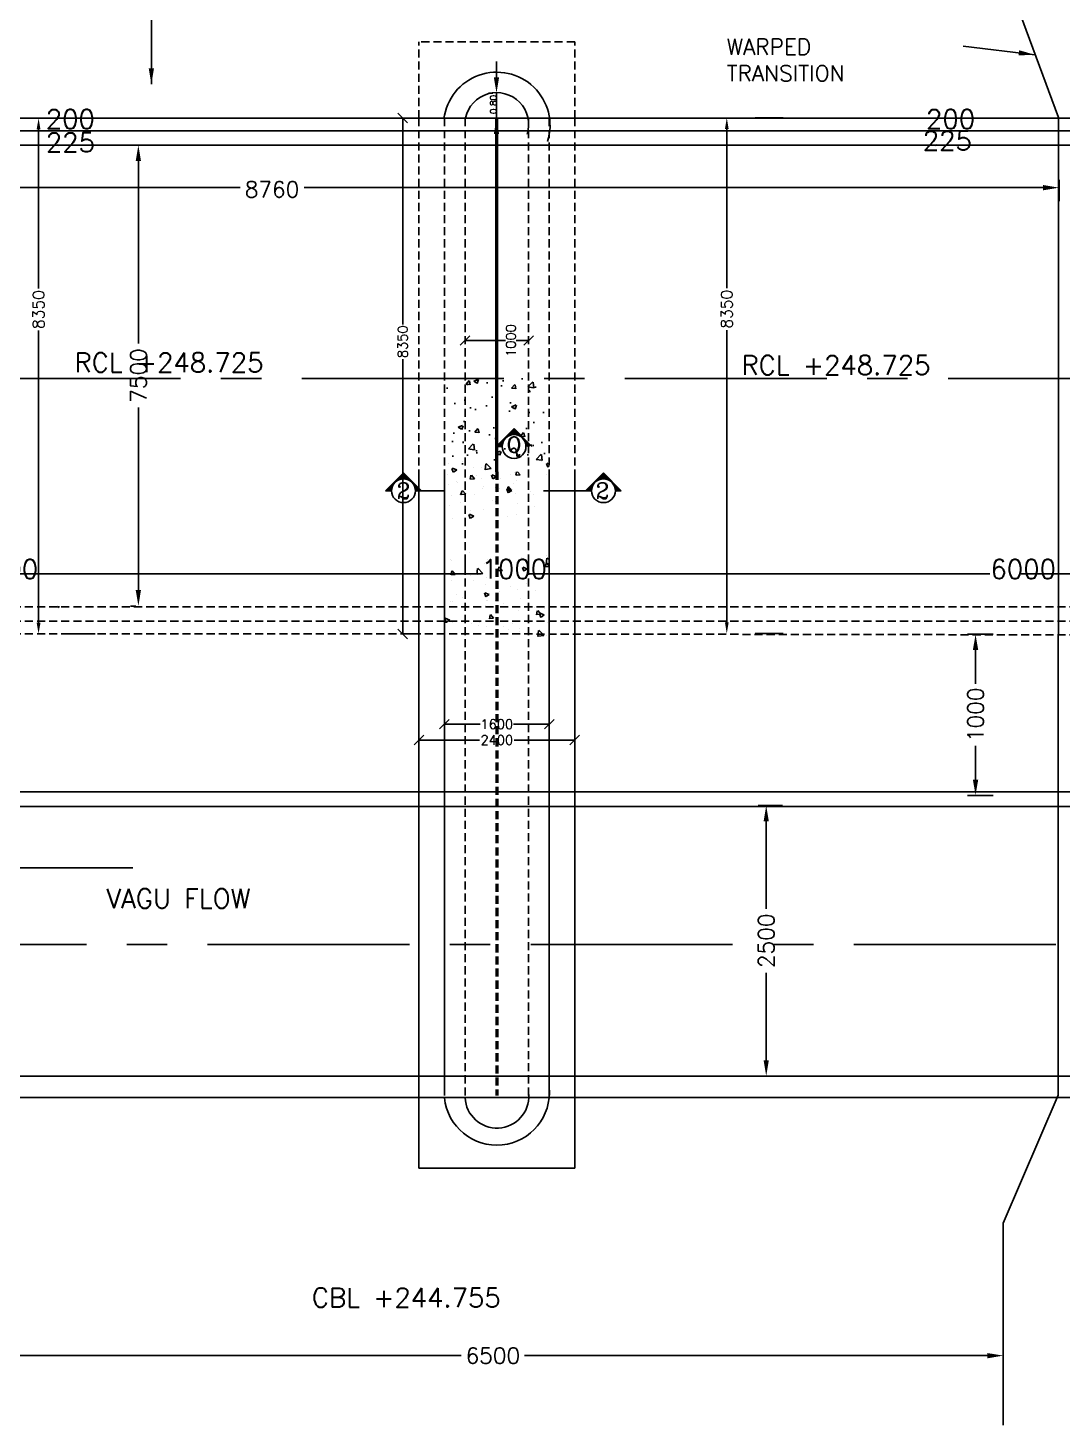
# Model space of a CAD drawing. Header units: inches. Extents: x 51525 to 54746, y 80446 to 81529.
# Drawn here: x 51670 to 51832.6, y 81108.4 to 81328 of the extents above; entities that cross this region are included whole.
import ezdxf
from ezdxf.enums import TextEntityAlignment as Align

# ---------------------------------------------------------------- set-up
doc = ezdxf.new("R2010")
doc.units = ezdxf.units.IN
doc.header["$MEASUREMENT"] = 0
doc.linetypes.add('CENTER', pattern=[50.8, 31.75, -6.35, 6.35, -6.35])
doc.linetypes.add('DASHED2', pattern=[9.525, 6.35, -3.175])
doc.layers.add('CENTER LINE', color=1, linetype='CENTER')
doc.layers.add('text', color=6, linetype='Continuous')
doc.styles.add('RC', font='romanc.shx')
doc.styles.add('rs', font='romans.shx')
doc.styles.get("Standard").update_dxf_attribs({"font": 'romans.shx'})
doc.dimstyles.new('ISO-25', dxfattribs={"dimtxt": 2.5, "dimasz": 2.5, "dimexe": 1.25, "dimexo": 0.625, "dimtad": 1, "dimtxsty": 'Standard', "dimcen": 2.5, "dimadec": 0, "dimazin": 0, "dimtfac": 1, "dimtmove": 0, "dimatfit": 3, "dimfxl": 1, "dimarcsym": 0})
doc.dimstyles.get("Standard").update_dxf_attribs({"dimtxt": 1.5, "dimasz": 1.5, "dimexe": 0.18, "dimexo": 0.0625, "dimgap": 0.09, "dimtad": 0, "dimdec": 0, "dimlfac": 100, "dimzin": 0, "dimdsep": 46, "dimtxsty": 'Standard', "dimblk": 'OBLIQUE', "dimcen": 0.09, "dimadec": 0, "dimazin": 0, "dimtfac": 1, "dimtdec": 0, "dimtofl": 0, "dimtmove": 0, "dimatfit": 3, "dimfxl": 1, "dimtolj": 1, "dimtzin": 0, "dimarcsym": 0})
doc.dimstyles.new('STANDARD$0', dxfattribs={"dimscale": 88.888889, "dimtxt": 0.02, "dimasz": 0.02, "dimexe": 0.05, "dimexo": 0.1, "dimgap": 0.002, "dimtad": 2, "dimdec": 0, "dimzin": 1, "dimdsep": 46, "dimtxsty": 'Standard', "dimcen": 0.09, "dimadec": 0, "dimazin": 0, "dimtfac": 1, "dimtdec": 4, "dimtofl": 0, "dimtmove": 0, "dimatfit": 3, "dimfxl": 1, "dimtolj": 1, "dimtzin": 1, "dimarcsym": 0})

# ---------------------------------------------------------------- blocks, each defined once
blk = doc.blocks.new('_Oblique')
at = {"color": 0, "linetype": 'ByBlock', "lineweight": -2}
blk.add_line((-0.5, -0.5), (0.5, 0.5), dxfattribs=at)
blk = doc.blocks.new('*D262')
at = {"color": 0, "lineweight": -2, "transparency": 16777216}
for p, q in [((51738.7, 81278.95), (51738.7, 81279.07)), ((51748.7, 81278.95), (51748.7, 81279.07)), ((51738.7, 81278.89), (51745.08, 81278.89)), ((51748.7, 81278.89), (51746.76, 81278.89))]:
    blk.add_line(p, q, dxfattribs=at)
at = {"color": 0, "lineweight": -2, "transparency": 16777216, "xscale": 1.5, "yscale": 1.5, "zscale": 1.5, "rotation": 180}
blk.add_blockref('_Oblique', (51738.7, 81278.89), dxfattribs=at)
at = {"color": 0, "lineweight": -2, "transparency": 16777216, "xscale": 1.5, "yscale": 1.5, "zscale": 1.5}
blk.add_blockref('_Oblique', (51748.7, 81278.89), dxfattribs=at)
at = {"color": 0, "transparency": 16777216, "insert": (51745.92, 81278.89), "char_height": 1.5, "attachment_point": 5, "rotation": 90}
blk.add_mtext('\\A1;1000', dxfattribs=at)
blk = doc.blocks.new('*D251')
at = {"color": 0, "lineweight": -2, "transparency": 16777216}
for p, q in [((51779.85, 81312.14), (51779.85, 81287.13)), ((51788.74, 81313.92), (51784.3, 81313.92)), ((51779.85, 81234.59), (51779.85, 81280.51)), ((51788.74, 81232.81), (51784.3, 81232.81))]:
    blk.add_line(p, q, dxfattribs=at)
at = {"color": 0, "transparency": 16777216}
for points in [[(51779.56, 81312.14), (51780.15, 81312.14), (51779.85, 81313.92)], [(51779.56, 81234.59), (51780.15, 81234.59), (51779.85, 81232.81)]]:
    blk.add_solid(points, dxfattribs=at)
at = {"color": 0, "transparency": 16777216, "insert": (51779.85, 81283.82), "char_height": 1.778, "attachment_point": 5, "rotation": 90}
blk.add_mtext('\\A1;8350', dxfattribs=at)
blk = doc.blocks.new('*D252')
at = {"color": 0, "lineweight": -2, "transparency": 16777216}
for p, q in [((51735.45, 81219.56), (51735.45, 81218.39)), ((51735.45, 81218.57), (51741.08, 81218.57)), ((51751.95, 81218.57), (51746.33, 81218.57)), ((51751.95, 81219.56), (51751.95, 81218.39))]:
    blk.add_line(p, q, dxfattribs=at)
at = {"color": 0, "lineweight": -2, "transparency": 16777216, "xscale": 1.5, "yscale": 1.5, "zscale": 1.5, "rotation": 180}
blk.add_blockref('_Oblique', (51735.45, 81218.57), dxfattribs=at)
at = {"color": 0, "lineweight": -2, "transparency": 16777216, "xscale": 1.5, "yscale": 1.5, "zscale": 1.5}
blk.add_blockref('_Oblique', (51751.95, 81218.57), dxfattribs=at)
at = {"color": 0, "transparency": 16777216, "insert": (51743.7, 81218.57), "char_height": 1.5, "attachment_point": 5}
blk.add_mtext('\\A1;1600', dxfattribs=at)
blk = doc.blocks.new('*D253')
at = {"color": 0, "lineweight": -2, "transparency": 16777216}
for p, q in [((51731.45, 81217.73), (51731.45, 81215.9)), ((51755.95, 81217.73), (51755.95, 81215.9)), ((51731.45, 81216.08), (51740.97, 81216.08)), ((51755.95, 81216.08), (51746.44, 81216.08))]:
    blk.add_line(p, q, dxfattribs=at)
at = {"color": 0, "lineweight": -2, "transparency": 16777216, "xscale": 1.5, "yscale": 1.5, "zscale": 1.5, "rotation": 180}
blk.add_blockref('_Oblique', (51731.45, 81216.08), dxfattribs=at)
at = {"color": 0, "lineweight": -2, "transparency": 16777216, "xscale": 1.5, "yscale": 1.5, "zscale": 1.5}
blk.add_blockref('_Oblique', (51755.95, 81216.08), dxfattribs=at)
at = {"color": 0, "transparency": 16777216, "insert": (51743.7, 81216.08), "char_height": 1.5, "attachment_point": 5}
blk.add_mtext('\\A1;2400', dxfattribs=at)
blk = doc.blocks.new('*D254')
at = {"color": 0, "lineweight": -2, "transparency": 16777216}
for p, q in [((51727.53, 81313.87), (51729.09, 81313.87)), ((51728.91, 81313.87), (51728.91, 81281.43)), ((51728.91, 81232.76), (51728.91, 81275.97)), ((51730.38, 81232.76), (51728.73, 81232.76))]:
    blk.add_line(p, q, dxfattribs=at)
at = {"color": 0, "lineweight": -2, "transparency": 16777216, "xscale": 1.5, "yscale": 1.5, "zscale": 1.5}
for p, rotation in [((51728.91, 81313.87), 90), ((51728.91, 81232.76), 270)]:
    blk.add_blockref('_Oblique', p, dxfattribs=dict(at, rotation=rotation))
at = {"color": 0, "transparency": 16777216, "insert": (51728.91, 81278.7), "char_height": 1.5, "attachment_point": 5, "rotation": 90}
blk.add_mtext('\\A1;8350', dxfattribs=at)
blk = doc.blocks.new('*D261')
at = {"color": 0, "lineweight": -2, "transparency": 16777216}
for p, q in [((51671.66, 81312.09), (51671.66, 81287.07)), ((51680.55, 81313.87), (51676.1, 81313.87)), ((51671.66, 81234.54), (51671.66, 81280.45)), ((51680.55, 81232.76), (51676.1, 81232.76))]:
    blk.add_line(p, q, dxfattribs=at)
at = {"color": 0, "transparency": 16777216}
for points in [[(51671.36, 81312.09), (51671.96, 81312.09), (51671.66, 81313.87)], [(51671.36, 81234.54), (51671.96, 81234.54), (51671.66, 81232.76)]]:
    blk.add_solid(points, dxfattribs=at)
at = {"color": 0, "transparency": 16777216, "insert": (51671.66, 81283.76), "char_height": 1.778, "attachment_point": 5, "rotation": 90}
blk.add_mtext('\\A1;8350', dxfattribs=at)
blk = doc.blocks.new('*D276')
at = {"color": 0, "lineweight": -2, "transparency": 16777216}
for p, q in [((51652.87, 81300.8), (51652.87, 81304.18)), ((51832.08, 81300.8), (51832.08, 81304.18)), ((51655.37, 81302.93), (51703.33, 81302.93)), ((51829.58, 81302.93), (51713.39, 81302.93))]:
    blk.add_line(p, q, dxfattribs=at)
at = {"color": 0, "transparency": 16777216}
for points in [[(51655.37, 81303.35), (51655.37, 81302.51), (51652.87, 81302.93)], [(51829.58, 81303.35), (51829.58, 81302.51), (51832.08, 81302.93)]]:
    blk.add_solid(points, dxfattribs=at)
at = {"color": 0, "transparency": 16777216, "insert": (51708.36, 81302.65), "char_height": 2.5, "attachment_point": 5}
blk.add_mtext('8760', dxfattribs=at)
blk = doc.blocks.new('*D284')
at = {"color": 0, "lineweight": -2, "transparency": 16777216}
for p, q in [((51662.85, 81119.6), (51662.85, 81118.03)), ((51665.35, 81119.28), (51738.11, 81119.28)), ((51820.81, 81119.28), (51748.05, 81119.28)), ((51823.31, 81119.6), (51823.31, 81118.03))]:
    blk.add_line(p, q, dxfattribs=at)
at = {"color": 0, "transparency": 16777216}
for points in [[(51665.35, 81119.69), (51665.35, 81118.86), (51662.85, 81119.28)], [(51820.81, 81119.69), (51820.81, 81118.86), (51823.31, 81119.28)]]:
    blk.add_solid(points, dxfattribs=at)
at = {"color": 0, "transparency": 16777216, "insert": (51743.08, 81119.28), "char_height": 2.5, "attachment_point": 5}
blk.add_mtext('6500', dxfattribs=at)
blk = doc.blocks.new('*D285')
at = {"color": 0, "lineweight": -2, "transparency": 16777216}
for p, q in [((51821.72, 81232.71), (51817.71, 81232.71)), ((51818.96, 81230.21), (51818.96, 81224.89)), ((51818.96, 81209.87), (51818.96, 81215.19)), ((51821.72, 81207.37), (51817.71, 81207.37))]:
    blk.add_line(p, q, dxfattribs=at)
at = {"color": 0, "transparency": 16777216}
for points in [[(51818.54, 81230.21), (51819.38, 81230.21), (51818.96, 81232.71)], [(51818.54, 81209.87), (51819.38, 81209.87), (51818.96, 81207.37)]]:
    blk.add_solid(points, dxfattribs=at)
at = {"color": 0, "transparency": 16777216, "insert": (51818.96, 81220.04), "char_height": 2.5, "attachment_point": 5, "rotation": 90}
blk.add_mtext('1000', dxfattribs=at)
blk = doc.blocks.new('*D294')
at = {"color": 0, "lineweight": -2, "transparency": 16777216}
for p, q in [((51788.62, 81205.77), (51784.8, 81205.77)), ((51786.05, 81203.27), (51786.05, 81189.54)), ((51786.05, 81165.74), (51786.05, 81179.48)), ((51788.62, 81163.24), (51784.8, 81163.24))]:
    blk.add_line(p, q, dxfattribs=at)
at = {"color": 0, "transparency": 16777216}
for points in [[(51785.64, 81203.27), (51786.47, 81203.27), (51786.05, 81205.77)], [(51785.64, 81165.74), (51786.47, 81165.74), (51786.05, 81163.24)]]:
    blk.add_solid(points, dxfattribs=at)
at = {"color": 0, "transparency": 16777216, "insert": (51786.05, 81184.51), "char_height": 2.5, "attachment_point": 5, "rotation": 90}
blk.add_mtext('2500', dxfattribs=at)
blk = doc.blocks.new('*D329')
at = {"color": 0, "lineweight": -2, "transparency": 16777216}
for p, q in [((51686.94, 81309.62), (51686.1, 81309.62)), ((51687.35, 81307.12), (51687.35, 81278.42)), ((51687.35, 81239.65), (51687.35, 81268.36)), ((51686.94, 81237.15), (51686.1, 81237.15))]:
    blk.add_line(p, q, dxfattribs=at)
at = {"color": 0, "transparency": 16777216}
for points in [[(51686.93, 81307.12), (51687.76, 81307.12), (51687.35, 81309.62)], [(51686.93, 81239.65), (51687.76, 81239.65), (51687.35, 81237.15)]]:
    blk.add_solid(points, dxfattribs=at)
at = {"color": 0, "transparency": 16777216, "insert": (51687.35, 81273.39), "char_height": 2.5, "attachment_point": 5, "rotation": 90}
blk.add_mtext('7500', dxfattribs=at)
blk = doc.blocks.new('*D337')
at = {"color": 0, "lineweight": -2, "transparency": 16777216}
for p, q in [((51743.65, 81320.29), (51743.65, 81322.79)), ((51743.08, 81317.79), (51742.4, 81317.79)), ((51743.65, 81313.87), (51743.65, 81317.79)), ((51743.08, 81313.87), (51742.4, 81313.87)), ((51743.65, 81311.37), (51743.65, 81308.87))]:
    blk.add_line(p, q, dxfattribs=at)
at = {"color": 0, "transparency": 16777216}
for points in [[(51743.23, 81320.29), (51744.06, 81320.29), (51743.65, 81317.79)], [(51743.23, 81311.37), (51744.06, 81311.37), (51743.65, 81313.87)]]:
    blk.add_solid(points, dxfattribs=at)
at = {"color": 0, "transparency": 16777216, "insert": (51743.17, 81316), "char_height": 1, "attachment_point": 5, "rotation": 90}
blk.add_mtext('0.80', dxfattribs=at)

msp = doc.modelspace()

# ---------------------------------------------------------------- hatches: boundary and pattern name
h = msp.add_hatch()
h.set_pattern_fill('AR-CONC', color=256, style=0)
h.set_pattern_definition([(50, (0.172, 4.2135), (7.17260183, -0.62752135), [0.75, -8.25]), (355, (0.172, 4.2135), (-1.38751334, 7.52192134), [0.6, -6.6]), (100.4514, (0.77, 4.161), (5.7850938, 6.8943954), [0.6374019, -7.0114211]), (46.1842, (0.172, 6.2135), (10.6724105, -1.65519014), [1.125, -12.375]), (96.6356, (1.062, 6.076), (9.346627, 9.7411787), [0.9561029, -10.51713]), (351.1842, (0.172, 6.214), (9.3466195, 9.741186), [0.9, -9.9]), (21, (1.172, 5.7135), (5.96907052, -4.0261889), [0.75, -8.25]), (326, (1.172, 5.7135), (2.4331533, 7.25150045), [0.6, -6.6]), (71.4514, (1.67, 5.378), (8.4022263, 3.22530497), [0.6374019, -7.0114211]), (37.5, (0.1723, 4.2135), (0.12159855, 3.32893854), [0, -6.52, 0, -6.7, 0, -6.625]), (7.5, (0.1723, 4.2135), (2.63069537, 3.94411712), [0, -3.82, 0, -6.37, 0, -2.525]), (327.5, (-2.0577, 4.2135), (5.33822436, -0.22554872), [0, -2.5, 0, -7.8, 0, -10.35]), (317.5, (-3.0577, 4.2135), (5.8318617, 1.00104982), [0, -3.25, 0, -5.18, 0, -7.35])])
h.paths.add_polyline_path([(51735.453, 81272.936), (51751.953, 81272.936), (51751.953, 81259.474), (51735.453, 81259.474)])

# ---------------------------------------------------------------- linework, layer by layer
for p, q in [((51831.982, 81313.941), (51823.294, 81337.517)), ((51831.982, 81313.941), (51831.982, 81232.691)), ((51831.954, 81232.617), (51831.954, 81160.248)), ((51609.632, 81207.926), (51868.903, 81207.926)), ((51900.858, 81205.649), (51570.551, 81205.649)), ((51844.037, 81163.213), (51603.045, 81163.213)), ((51646.337, 81159.858), (51841.037, 81159.858)), ((51831.954, 81160.248), (51823.294, 81140.087)), ((51823.294, 81140.087), (51823.294, 81108.365))]:
    msp.add_line(p, q)
at = {"color": 0, "linetype": 'DASHED2', "ltscale": 0.2}
for p, q in [((51731.453, 81313.865), (51731.453, 81325.865)), ((51731.453, 81313.865), (51731.453, 81325.865)), ((51755.953, 81325.865), (51731.453, 81325.865)), ((51755.953, 81313.865), (51755.953, 81325.865)), ((51731.453, 81313.865), (51731.453, 81258.257)), ((51735.453, 81313.865), (51735.453, 81258.257)), ((51738.703, 81313.865), (51738.703, 81258.257)), ((51748.703, 81313.865), (51748.703, 81258.257)), ((51751.953, 81313.865), (51751.953, 81258.257)), ((51755.953, 81313.865), (51755.953, 81258.257)), ((51738.703, 81160.184), (51738.703, 81258.257)), ((51748.703, 81160.184), (51748.703, 81258.257)), ((51623.787, 81237.009), (51743.687, 81237.009)), ((51863.587, 81237.009), (51743.687, 81237.009)), ((51623.787, 81234.759), (51743.687, 81234.759)), ((51863.587, 81234.759), (51743.687, 81234.759)), ((51623.787, 81232.759), (51743.687, 81232.759)), ((51863.587, 81232.566), (51743.467, 81232.759))]:
    msp.add_line(p, q, dxfattribs=at)
at = {"color": 0}
for p, q in [((51623.787, 81313.867), (51743.687, 81313.867)), ((51863.587, 81313.867), (51743.687, 81313.867)), ((51623.787, 81311.867), (51743.687, 81311.867)), ((51863.587, 81311.867), (51743.687, 81311.867)), ((51623.787, 81309.617), (51743.687, 81309.617)), ((51674.682, 81309.617), (51674.565, 81309.617)), ((51863.587, 81309.617), (51743.687, 81309.617)), ((51812.667, 81309.617), (51812.549, 81309.617)), ((51746.409, 81265.037), (51743.597, 81262.225)), ((51743.681, 81262.225), (51746.451, 81264.996)), ((51745.474, 81263.85), (51746.535, 81264.911)), ((51745.785, 81263.993), (51746.62, 81264.827)), ((51746.02, 81264.059), (51746.704, 81264.743)), ((51746.219, 81264.09), (51746.788, 81264.659)), ((51746.397, 81264.1), (51746.872, 81264.575)), ((51749.222, 81262.225), (51746.409, 81265.037)), ((51746.56, 81264.094), (51746.956, 81264.49)), ((51746.71, 81264.076), (51747.041, 81264.406)), ((51746.85, 81264.047), (51747.125, 81264.322)), ((51746.982, 81264.011), (51747.209, 81264.238)), ((51747.105, 81263.966), (51747.293, 81264.154)), ((51747.222, 81263.915), (51747.377, 81264.07)), ((51747.333, 81263.857), (51747.462, 81263.985)), ((51747.438, 81263.793), (51747.546, 81263.901)), ((51747.536, 81263.723), (51747.63, 81263.817)), ((51747.63, 81263.648), (51747.714, 81263.733)), ((51747.718, 81263.568), (51747.798, 81263.649)), ((51743.597, 81262.225), (51744.534, 81262.225)), ((51743.849, 81262.225), (51744.785, 81263.161)), ((51744.017, 81262.225), (51744.641, 81262.849)), ((51744.186, 81262.225), (51744.575, 81262.615)), ((51744.354, 81262.225), (51744.544, 81262.415)), ((51744.522, 81262.225), (51744.534, 81262.237)), ((51747.8, 81263.482), (51747.882, 81263.564)), ((51747.878, 81263.391), (51747.967, 81263.48)), ((51747.949, 81263.295), (51748.051, 81263.396)), ((51748.016, 81263.192), (51748.135, 81263.312)), ((51748.076, 81263.084), (51748.219, 81263.228)), ((51748.13, 81262.97), (51748.303, 81263.143)), ((51748.178, 81262.849), (51748.388, 81263.059)), ((51748.218, 81262.721), (51748.472, 81262.975)), ((51748.25, 81262.585), (51748.556, 81262.891)), ((51748.272, 81262.439), (51748.64, 81262.807)), ((51748.284, 81262.282), (51748.724, 81262.722)), ((51748.395, 81262.225), (51748.809, 81262.638)), ((51748.564, 81262.225), (51748.893, 81262.554)), ((51748.732, 81262.225), (51748.977, 81262.47)), ((51736.058, 81259.558), (51736.058, 81259.558)), ((51738.243, 81259.813), (51738.243, 81259.813)), ((51741.858, 81258.569), (51741.968, 81259.519)), ((51742.81, 81258.75), (51742.032, 81259.562)), ((51750.691, 81259.926), (51750.691, 81259.926)), ((51751.708, 81258.977), (51751.506, 81259.582)), ((51751.953, 81259.474), (51751.568, 81259.621)), ((51729.035, 81258.087), (51726.223, 81255.275)), ((51726.306, 81255.275), (51729.077, 81258.046)), ((51728.099, 81256.9), (51729.161, 81257.961)), ((51728.411, 81257.043), (51729.245, 81257.877)), ((51728.645, 81257.109), (51729.329, 81257.793)), ((51728.845, 81257.14), (51729.414, 81257.709)), ((51729.023, 81257.15), (51729.498, 81257.625)), ((51731.848, 81255.275), (51729.035, 81258.087)), ((51729.185, 81257.144), (51729.582, 81257.54)), ((51729.336, 81257.126), (51729.666, 81257.456)), ((51729.476, 81257.097), (51729.75, 81257.372)), ((51729.607, 81257.061), (51729.835, 81257.288)), ((51729.731, 81257.016), (51729.919, 81257.204)), ((51729.848, 81256.965), (51730.003, 81257.12)), ((51731.453, 81232.757), (51731.453, 81258.257)), ((51735.453, 81160.184), (51735.453, 81258.257)), ((51735.937, 81257.809), (51735.937, 81257.809)), ((51736.837, 81258.176), (51736.634, 81258.781)), ((51737.397, 81258.552), (51736.697, 81258.82)), ((51737.397, 81258.552), (51736.9, 81258.216)), ((51739.519, 81257.078), (51739.634, 81257.705)), ((51740.179, 81257.171), (51739.581, 81257.118)), ((51740.179, 81257.171), (51739.697, 81257.745)), ((51739.999, 81258.907), (51739.999, 81258.907)), ((51740.466, 81257.642), (51740.466, 81257.642)), ((51741.238, 81257.169), (51741.238, 81257.169)), ((51741.359, 81258.918), (51741.359, 81258.918)), ((51742.81, 81258.75), (51741.921, 81258.612)), ((51743.056, 81257.124), (51742.853, 81257.728)), ((51743.616, 81257.499), (51742.916, 81257.768)), ((51743.616, 81257.499), (51743.119, 81257.164)), ((51744.253, 81257.143), (51744.253, 81257.143)), ((51745.831, 81257.906), (51745.831, 81257.906)), ((51746.494, 81258.214), (51746.494, 81258.214)), ((51746.691, 81257.706), (51746.793, 81258.257)), ((51747.351, 81257.798), (51746.754, 81257.746)), ((51747.351, 81257.798), (51746.966, 81258.257)), ((51751.5, 81257.793), (51751.5, 81257.793)), ((51751.953, 81259.139), (51751.771, 81259.017)), ((51751.938, 81257.464), (51751.938, 81257.464)), ((51751.953, 81160.184), (51751.953, 81258.257)), ((51755.953, 81232.757), (51755.953, 81258.257)), ((51757.645, 81255.275), (51760.458, 81258.087)), ((51759.645, 81256.965), (51759.49, 81257.12)), ((51759.762, 81257.016), (51759.574, 81257.204)), ((51759.885, 81257.061), (51759.658, 81257.288)), ((51760.017, 81257.097), (51759.742, 81257.372)), ((51760.157, 81257.126), (51759.826, 81257.456)), ((51760.307, 81257.144), (51759.911, 81257.54)), ((51760.47, 81257.15), (51759.995, 81257.625)), ((51760.648, 81257.14), (51760.079, 81257.709)), ((51760.847, 81257.109), (51760.163, 81257.793)), ((51761.082, 81257.043), (51760.247, 81257.877)), ((51761.393, 81256.9), (51760.332, 81257.961)), ((51763.186, 81255.275), (51760.416, 81258.046)), ((51760.458, 81258.087), (51763.27, 81255.275)), ((51726.223, 81255.275), (51727.16, 81255.275)), ((51726.475, 81255.275), (51727.41, 81256.211)), ((51726.643, 81255.275), (51727.267, 81255.899)), ((51726.811, 81255.275), (51727.201, 81255.665)), ((51726.98, 81255.275), (51727.17, 81255.465)), ((51727.148, 81255.275), (51727.16, 81255.287)), ((51729.959, 81256.907), (51730.087, 81257.035)), ((51730.063, 81256.843), (51730.171, 81256.951)), ((51730.162, 81256.773), (51730.255, 81256.867)), ((51730.255, 81256.698), (51730.34, 81256.783)), ((51730.343, 81256.618), (51730.424, 81256.699)), ((51730.426, 81256.532), (51730.508, 81256.614)), ((51730.503, 81256.441), (51730.592, 81256.53)), ((51730.575, 81256.345), (51730.676, 81256.446)), ((51730.641, 81256.242), (51730.761, 81256.362)), ((51730.701, 81256.134), (51730.845, 81256.278)), ((51730.756, 81256.02), (51730.929, 81256.193)), ((51730.803, 81255.899), (51731.013, 81256.109)), ((51730.843, 81255.771), (51731.097, 81256.025)), ((51730.875, 81255.635), (51731.182, 81255.941)), ((51730.898, 81255.489), (51731.266, 81255.857)), ((51730.909, 81255.332), (51731.35, 81255.772)), ((51735.369, 81255.275), (51730.91, 81255.275)), ((51731.021, 81255.275), (51731.434, 81255.688)), ((51731.189, 81255.275), (51731.518, 81255.604)), ((51731.358, 81255.275), (51731.603, 81255.52)), ((51731.526, 81255.275), (51731.687, 81255.436)), ((51731.694, 81255.275), (51731.771, 81255.352)), ((51736.18, 81256.23), (51736.18, 81256.23)), ((51737.353, 81256.711), (51737.353, 81256.711)), ((51737.585, 81256.507), (51737.585, 81256.507)), ((51737.981, 81254.635), (51738.247, 81255.262)), ((51738.703, 81254.833), (51738.309, 81255.302)), ((51741.481, 81255.589), (51741.481, 81255.589)), ((51741.622, 81256.009), (51741.622, 81256.009)), ((51743.435, 81255.71), (51743.435, 81255.71)), ((51743.582, 81254.96), (51743.582, 81254.96)), ((51744.126, 81255.679), (51744.126, 81255.679)), ((51745.489, 81254.951), (51745.287, 81255.555)), ((51745.304, 81255.262), (51745.419, 81255.889)), ((51746.05, 81255.326), (51745.349, 81255.595)), ((51745.964, 81255.355), (51745.366, 81255.302)), ((51745.964, 81255.355), (51745.482, 81255.929)), ((51745.529, 81254.929), (51745.529, 81254.929)), ((51746.049, 81255.326), (51745.552, 81254.991)), ((51746.372, 81256.465), (51746.372, 81256.465)), ((51746.615, 81254.885), (51746.615, 81254.885)), ((51746.756, 81256.813), (51746.756, 81256.813)), ((51748.92, 81255.186), (51748.92, 81255.186)), ((51751.055, 81255.275), (51758.583, 81255.275)), ((51751.055, 81255.275), (51758.583, 81255.275)), ((51751.117, 81255.154), (51751.117, 81255.154)), ((51751.816, 81255.715), (51751.816, 81255.715)), ((51751.913, 81256.905), (51751.913, 81256.905)), ((51757.798, 81255.275), (51757.722, 81255.352)), ((51757.967, 81255.275), (51757.806, 81255.436)), ((51758.135, 81255.275), (51757.89, 81255.52)), ((51758.303, 81255.275), (51757.974, 81255.604)), ((51758.472, 81255.275), (51758.058, 81255.688)), ((51758.583, 81255.332), (51758.143, 81255.772)), ((51758.595, 81255.489), (51758.227, 81255.857)), ((51758.617, 81255.635), (51758.311, 81255.941)), ((51758.649, 81255.771), (51758.395, 81256.025)), ((51758.689, 81255.899), (51758.479, 81256.109)), ((51758.737, 81256.02), (51758.564, 81256.193)), ((51758.791, 81256.134), (51758.648, 81256.278)), ((51758.851, 81256.242), (51758.732, 81256.362)), ((51758.918, 81256.345), (51758.816, 81256.446)), ((51758.989, 81256.441), (51758.9, 81256.53)), ((51759.067, 81256.532), (51758.984, 81256.614)), ((51759.149, 81256.618), (51759.069, 81256.699)), ((51759.237, 81256.698), (51759.153, 81256.783)), ((51759.331, 81256.773), (51759.237, 81256.867)), ((51759.429, 81256.843), (51759.321, 81256.951)), ((51759.534, 81256.907), (51759.405, 81257.035)), ((51763.018, 81255.275), (51762.082, 81256.211)), ((51762.85, 81255.275), (51762.226, 81255.899)), ((51762.681, 81255.275), (51762.292, 81255.665)), ((51762.513, 81255.275), (51762.323, 81255.465)), ((51762.344, 81255.275), (51762.332, 81255.287)), ((51763.27, 81255.275), (51762.333, 81255.275)), ((51736.302, 81252.901), (51736.302, 81252.901)), ((51736.531, 81254.529), (51736.531, 81254.529)), ((51737.932, 81253.36), (51737.932, 81253.36)), ((51738.703, 81254.719), (51738.044, 81254.675)), ((51738.791, 81254.727), (51738.703, 81254.833)), ((51738.791, 81254.727), (51738.703, 81254.719)), ((51740.191, 81254.703), (51740.191, 81254.703)), ((51743.096, 81253.698), (51743.096, 81253.698)), ((51743.421, 81253.586), (51743.421, 81253.586)), ((51746.884, 81253.199), (51746.884, 81253.199)), ((51748.759, 81253.811), (51748.759, 81253.811)), ((51749.417, 81254.709), (51749.417, 81254.709)), ((51749.637, 81252.869), (51749.637, 81252.869)), ((51736.658, 81250.914), (51736.658, 81250.914)), ((51739.52, 81250.925), (51739.317, 81251.529)), ((51740.08, 81251.3), (51739.38, 81251.569)), ((51740.08, 81251.3), (51739.583, 81250.965)), ((51739.616, 81252.211), (51739.616, 81252.211)), ((51741.603, 81252.26), (51741.603, 81252.26)), ((51745.448, 81251.21), (51745.448, 81251.21)), ((51746.737, 81251.556), (51746.737, 81251.556)), ((51736.423, 81244.493), (51736.423, 81244.493)), ((51736.592, 81244.316), (51736.592, 81244.316)), ((51738.703, 81245.116), (51738.703, 81242.032)), ((51739.411, 81245.506), (51739.411, 81245.506)), ((51742.18, 81244.542), (51742.18, 81244.542)), ((51745.727, 81244.675), (51745.727, 81244.675)), ((51747.519, 81244.767), (51747.519, 81244.767)), ((51748.703, 81245.116), (51748.703, 81242.032)), ((51749.764, 81244.176), (51749.764, 81244.176)), ((51751.339, 81243.29), (51751.454, 81243.916)), ((51751.454, 81243.75), (51751.565, 81244.699)), ((51751.953, 81243.437), (51751.517, 81243.956)), ((51751.53, 81245.13), (51751.53, 81245.13)), ((51751.953, 81244.404), (51751.628, 81244.742)), ((51738.67, 81242.214), (51666.152, 81242.214)), ((51708.687, 81242.214), (51741.222, 81242.214)), ((51735.501, 81242.39), (51735.501, 81242.39)), ((51736.493, 81242.034), (51736.609, 81242.661)), ((51737.154, 81242.127), (51736.556, 81242.074)), ((51737.154, 81242.127), (51736.672, 81242.701)), ((51739.539, 81241.892), (51739.539, 81241.892)), ((51740.532, 81242.094), (51740.642, 81243.044)), ((51741.485, 81242.275), (51740.595, 81242.137)), ((51741.485, 81242.275), (51740.706, 81243.087)), ((51741.724, 81243.853), (51741.724, 81243.853)), ((51743.916, 81242.662), (51744.032, 81243.289)), ((51744.576, 81242.754), (51743.979, 81242.702)), ((51744.576, 81242.754), (51744.094, 81243.329)), ((51746.859, 81243.149), (51746.859, 81243.149)), ((51747.922, 81242.621), (51747.72, 81243.225)), ((51748.483, 81242.996), (51747.782, 81243.265)), ((51748.483, 81242.996), (51747.985, 81242.661)), ((51748.695, 81242.214), (51821.222, 81242.214)), ((51751.953, 81243.378), (51751.401, 81243.329)), ((51751.953, 81243.86), (51751.518, 81243.793)), ((51858.687, 81242.214), (51826.152, 81242.214)), ((51736.545, 81241.164), (51736.545, 81241.164)), ((51740.029, 81241.166), (51740.029, 81241.166)), ((51741.846, 81240.524), (51741.846, 81240.524)), ((51742.042, 81241.562), (51742.042, 81241.562)), ((51745.861, 81240.165), (51745.861, 81240.165)), ((51746.98, 81239.82), (51746.98, 81239.82)), ((51748.358, 81240.731), (51748.358, 81240.731)), ((51749.716, 81239.657), (51749.716, 81239.657)), ((51736.431, 81237.863), (51736.431, 81237.863)), ((51736.666, 81237.835), (51736.666, 81237.835)), ((51737.383, 81238.97), (51737.383, 81238.97)), ((51738.382, 81238.446), (51738.382, 81238.446)), ((51738.789, 81239.206), (51738.789, 81239.206)), ((51741.953, 81238.595), (51741.751, 81239.199)), ((51742.514, 81238.97), (51741.813, 81239.239)), ((51742.514, 81238.97), (51742.016, 81238.635)), ((51742.019, 81238.088), (51742.019, 81238.088)), ((51742.169, 81237.948), (51742.169, 81237.948)), ((51743.464, 81237.969), (51743.464, 81237.969)), ((51744.128, 81239.432), (51744.128, 81239.432)), ((51744.673, 81237.618), (51744.673, 81237.618)), ((51747.357, 81238.314), (51747.357, 81238.314)), ((51751.942, 81239.164), (51751.942, 81239.164)), ((51674.807, 81237.009), (51674.925, 81237.009)), ((51735.671, 81234.757), (51735.532, 81235.173)), ((51736.295, 81234.944), (51735.594, 81235.213)), ((51741.967, 81237.195), (51741.967, 81237.195)), ((51742.529, 81235.14), (51742.644, 81235.767)), ((51743.189, 81235.232), (51742.591, 81235.18)), ((51743.189, 81235.232), (51742.707, 81235.807)), ((51747.102, 81236.491), (51747.102, 81236.491)), ((51749.546, 81236.968), (51749.546, 81236.968)), ((51749.951, 81235.768), (51750.067, 81236.394)), ((51750.611, 81235.86), (51750.014, 81235.808)), ((51750.611, 81235.86), (51750.129, 81236.434)), ((51750.606, 81235.37), (51750.403, 81235.974)), ((51751.166, 81235.745), (51750.466, 81236.014)), ((51751.166, 81235.745), (51750.668, 81235.409)), ((51751.238, 81236.787), (51751.238, 81236.787)), ((51812.667, 81237.009), (51812.549, 81237.009)), ((51735.638, 81234.757), (51735.453, 81234.979)), ((51735.766, 81234.605), (51735.453, 81234.577)), ((51735.766, 81234.605), (51735.638, 81234.757)), ((51735.734, 81234.569), (51735.671, 81234.757)), ((51736.018, 81234.757), (51735.797, 81234.608)), ((51736.295, 81234.944), (51736.018, 81234.757)), ((51736.788, 81234.506), (51736.788, 81234.506)), ((51739.645, 81234.469), (51739.645, 81234.469)), ((51740.779, 81234.123), (51740.779, 81234.123)), ((51741.013, 81234.502), (51741.013, 81234.502)), ((51742.089, 81233.866), (51742.089, 81233.866)), ((51744.8, 81234.004), (51744.8, 81234.004)), ((51745.477, 81233.468), (51745.477, 81233.468)), ((51746.117, 81234.349), (51746.117, 81234.349)), ((51747.223, 81233.162), (51747.223, 81233.162)), ((51747.303, 81233.674), (51747.303, 81233.674)), ((51750.175, 81232.757), (51750.239, 81233.303)), ((51750.867, 81232.757), (51750.302, 81233.346)), ((51751.705, 81234.574), (51751.705, 81234.574)), ((51731.453, 81232.757), (51731.453, 81148.781)), ((51750.128, 81232.353), (51750.175, 81232.757)), ((51751.081, 81232.534), (51750.192, 81232.396)), ((51751.081, 81232.534), (51750.867, 81232.757)), ((51751.559, 81232.467), (51751.559, 81232.467)), ((51755.953, 81232.757), (51755.953, 81148.781)), ((51755.953, 81148.781), (51731.453, 81148.781))]:
    msp.add_line(p, q, dxfattribs=at)
at = {"color": 0, "lineweight": 50}
msp.add_line((51743.703, 81258.257), (51743.703, 81313.865), dxfattribs=at)
at = {"color": 0, "linetype": 'ByBlock', "lineweight": -2}
for p, q in [((51674.835, 81309.527), (51674.655, 81309.707)), ((51812.819, 81309.527), (51812.639, 81309.707)), ((51738.613, 81242.122), (51738.793, 81242.302)), ((51748.793, 81242.302), (51748.613, 81242.122)), ((51674.655, 81237.099), (51674.835, 81236.919)), ((51812.639, 81237.099), (51812.819, 81236.919))]:
    msp.add_line(p, q, dxfattribs=at)
at = {"color": 0, "linetype": 'DASHED2', "lineweight": 50, "ltscale": 0.2}
msp.add_line((51743.703, 81258.257), (51743.703, 81160.184), dxfattribs=at)
at = {"color": 0}
for centre in [(51746.409, 81262.225), (51729.035, 81255.275), (51760.458, 81255.275)]:
    msp.add_circle(centre, 1.875, dxfattribs=at)
for centre, radius, start, end in [((51743.694, 81312.714), 8.373, 342.52319, 172.92127), ((51743.678, 81312.861), 5.016, 342.20216, 167.96026), ((51743.698, 81160.652), 8.266, 185.6903, 5.6903), ((51743.72, 81160.076), 5.017, 182.78408, 2.78408)]:
    msp.add_arc(centre, radius, start, end)
at = {"layer": 'CENTER LINE', "color": 0}
for p, q in [((51560.632, 81272.936), (51931.034, 81272.936)), ((51545.824, 81183.921), (51916.227, 81183.921))]:
    msp.add_line(p, q, dxfattribs=at)

# ---------------------------------------------------------------- texts
at = {"color": 0}
for s, p in [('200', (51672.796, 81312.211)), ('200', (51811.178, 81312.211)), ('225', (51672.808, 81308.548)), ('225', (51810.666, 81308.819)), ('6000', (51661.312, 81241.464)), ('1000', (51741.312, 81241.464)), ('6000', (51821.312, 81241.464))]:
    msp.add_text(s, height=3, dxfattribs=at).set_placement(p)
at = {"insert": (51779.842, 81326.33), "char_height": 2.5, "width": 0.2, "attachment_point": 1}
msp.add_mtext('WARPED TRANSITION', dxfattribs=at)
at = {"color": 0, "style": 'RC'}
for tag, p in [('Q', (51746.409, 81262.225)), ('2', (51729.035, 81255.275)), ('2', (51760.31, 81255.275))]:
    msp.add_attdef(tag, text='A', height=2.5, dxfattribs=at).set_placement(p, align=Align.MIDDLE)
at = {"layer": 'text', "color": 0, "style": 'rs'}
for s, p in [('RCL +248.725', (51677.316, 81273.934)), ('RCL +248.725', (51782.17, 81273.522)), ('VAGU FLOW', (51682.317, 81189.655)), ('CBL +244.755', (51714.614, 81126.912))]:
    msp.add_text(s, height=3, dxfattribs=at).set_placement(p)

# ---------------------------------------------------------------- dimensions: what is measured, and where the dimension line sits
dim = msp.add_linear_dim(base=(51743.647, 81317.786), p1=(51743.703, 81313.865), p2=(51743.703, 81317.786), angle=90, text='0.80', dimstyle='ISO-25', override={"dimtxt": 1, "dimtad": 0, "dimtoh": 1, "dimtmove": 2})
dim.commit()
dim.dimension.update_dxf_attribs({"geometry": '*D337', "text_midpoint": (51743.17, 81316), "dimtype": 160})
at = {"color": 0}
for base, p1, p2, override, picture, middle in [((51728.911, 81232.757), (51727.467, 81313.865), (51730.444, 81232.757), {"dimscale": 1, "dimtxt": 1.5, "dimasz": 1.5, "dimexe": 0.18, "dimexo": 0.0625, "dimgap": 0.09, "dimtad": 0, "dimlfac": 100, "dimzin": 0, "dimblk": 'Oblique', "dimtdec": 0, "dimtzin": 0}, '*D254', (51728.911, 81278.701)), ((51671.66, 81313.867), (51671.66, 81232.759), (51671.66, 81313.867), {"dimtad": 0, "dimlfac": 100}, '*D261', (51671.66, 81283.765)), ((51779.854, 81313.92), (51779.854, 81232.812), (51779.854, 81313.92), {"dimtad": 0, "dimlfac": 100}, '*D251', (51779.854, 81283.817))]:
    dim = msp.add_linear_dim(base=base, p1=p1, p2=p2, angle=90, text='8350', dimstyle='STANDARD$0', override=override, dxfattribs=at)
    dim.commit()
    dim.dimension.update_dxf_attribs({"geometry": picture, "text_midpoint": middle, "dimtype": 160})
for base, p1, p2, text, picture, middle in [((51687.345, 81237.155), (51687.565, 81309.621), (51687.565, 81237.155), '7500', '*D329', (51687.345, 81273.388)), ((51818.96, 81207.365), (51822.341, 81232.709), (51822.341, 81207.365), '1000', '*D285', (51818.96, 81220.037)), ((51786.054, 81163.241), (51789.246, 81205.77), (51789.246, 81163.241), '2500', '*D294', (51786.054, 81184.506))]:
    dim = msp.add_linear_dim(base=base, p1=p1, p2=p2, angle=90, text=text, dimstyle='ISO-25', override={"dimtad": 0, "dimtoh": 1})
    dim.commit()
    dim.dimension.update_dxf_attribs({"geometry": picture, "text_midpoint": middle})
dim = msp.add_linear_dim(base=(51832.083, 81302.931), p1=(51652.872, 81300.171), p2=(51832.083, 81300.171), text='8760', dimstyle='ISO-25', override={"dimtad": 0, "dimtoh": 1, "dimtmove": 2})
dim.commit()
dim.dimension.update_dxf_attribs({"geometry": '*D276', "text_midpoint": (51708.364, 81302.648), "dimtype": 160})
dim = msp.add_linear_dim(base=(51748.703, 81278.889), p1=(51738.703, 81278.889), p2=(51748.703, 81278.889), text='1000', dimstyle='Standard', dxfattribs=at)
dim.commit()
dim.dimension.update_dxf_attribs({"geometry": '*D262', "text_midpoint": (51745.918, 81278.889), "dimtype": 160, "text_rotation": 90})
for base, p1, p2, text, picture, middle in [((51755.953, 81216.076), (51731.453, 81217.788), (51755.953, 81217.788), '2400', '*D253', (51743.703, 81216.076)), ((51751.953, 81218.573), (51735.453, 81219.619), (51751.953, 81219.619), '1600', '*D252', (51743.703, 81218.573))]:
    dim = msp.add_linear_dim(base=base, p1=p1, p2=p2, angle=180, text=text, dimstyle='Standard', dxfattribs=at)
    dim.commit()
    dim.dimension.update_dxf_attribs({"geometry": picture, "text_midpoint": middle})
dim = msp.add_linear_dim(base=(51823.31, 81119.275), p1=(51662.846, 81120.221), p2=(51823.31, 81120.221), text='6500', dimstyle='ISO-25', override={"dimtad": 0, "dimtoh": 1})
dim.commit()
dim.dimension.update_dxf_attribs({"geometry": '*D284', "text_midpoint": (51743.078, 81119.275)})

# ---------------------------------------------------------------- leaders
for points, override in [([(51689.388, 81319.181), (51689.388, 81343.927)], {"dimgap": 0.625, "dimtad": 0, "dimtoh": 1}), ([(51828.26, 81323.83), (51817.008, 81325.193)], {"dimgap": 0.625, "dimtad": 0, "dimtoh": 1}), ([(51654.705, 81195.965), (51686.496, 81195.965)], {"dimasz": 4, "dimgap": 0.625, "dimtad": 0, "dimtoh": 1})]:
    msp.add_leader(points, dimstyle='ISO-25', override=override)

doc.saveas('drawing.dxf')
